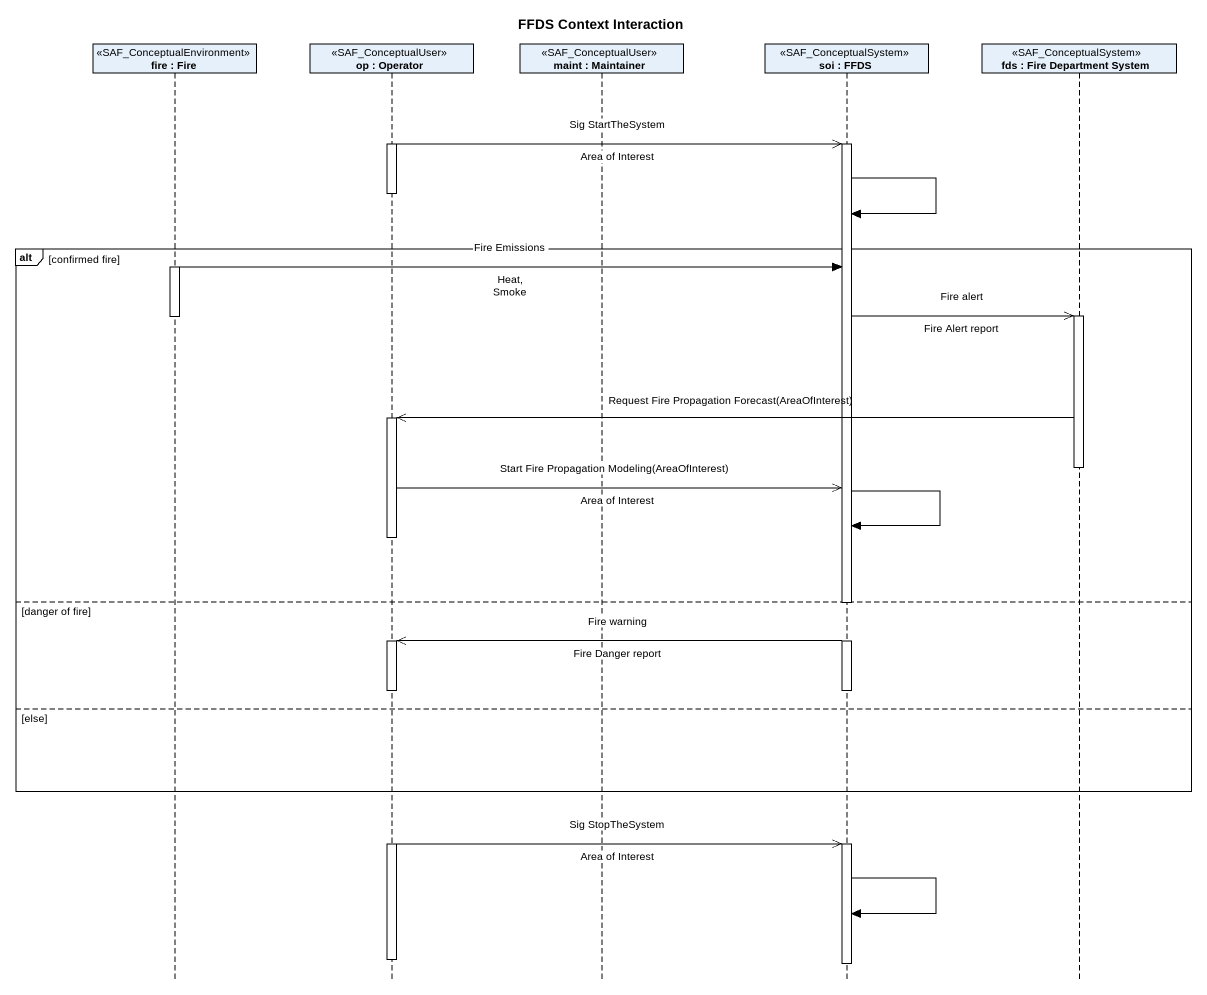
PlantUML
@startuml
title FFDS Context Interaction
hide footbox
participant "fire : Fire" as fire <<SAF_ConceptualEnvironment>>
participant "op : Operator" as op <<SAF_ConceptualUser>>
participant "maint : Maintainer" as maint <<SAF_ConceptualUser>>
participant "soi : FFDS" as soi <<SAF_ConceptualSystem>>
participant "fds : Fire Department System" as fds <<SAF_ConceptualSystem>>

activate op
op ->> soi : Sig StartTheSystem\nArea of Interest
activate soi
deactivate op
soi -> soi
alt confirmed fire
  activate fire
  fire -> soi : Fire Emissions\nHeat, Smoke
  soi ->> fds : Fire alert\nFire Alert report
  activate fds
  deactivate fire
  fds ->> op : Request Fire Propagation Forecast(AreaOfInterest)
  activate op
  deactivate fds
  op ->> soi : Start Fire Propagation Modeling(AreaOfInterest)\nArea of Interest
  soi -> soi
  deactivate op
else danger of fire
  soi ->> op : Fire warning\nFire Danger report
  activate op
  deactivate soi
else else
end
op ->> soi : Sig StopTheSystem\nArea of Interest
activate soi
soi -> soi
deactivate op
deactivate soi
@enduml
